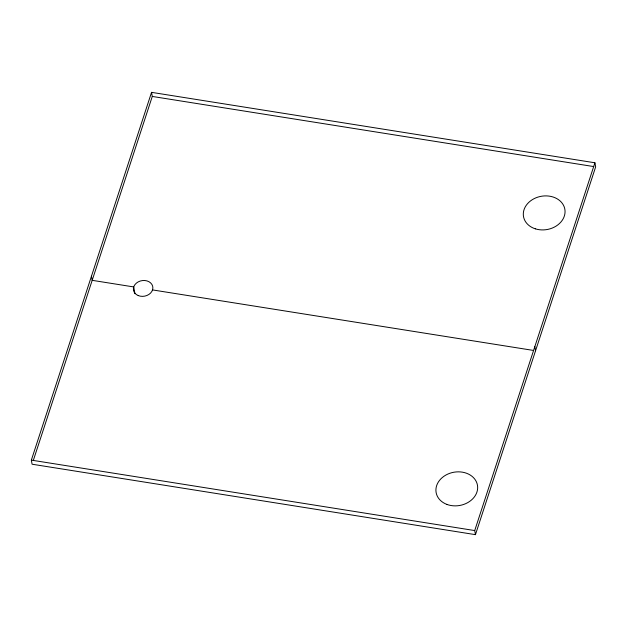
<?xml version="1.0" encoding="UTF-8"?>
<svg xmlns="http://www.w3.org/2000/svg" width="627" height="627" viewBox="0 0 627 627"><rect width="100%" height="100%" fill="white"/><g stroke="black" fill="none" stroke-linecap="round" stroke-linejoin="round"><path stroke-width="0.94" d="M31.35 460.124L151.554 92.349L594.921 162.785L595.65 166.876L475.446 534.651L32.079 464.215L31.35 460.124L474.717 530.56L475.446 534.651M33.294 460.5L152.283 96.44L151.554 92.349M474.717 530.56L594.921 162.785M152.283 96.44L593.722 166.57M152.533 289.917L533.608 350.462M534.815 346.668L535.544 350.767M134.923 293.679L133.723 286.931L92.185 280.332L91.456 276.233M446.894 504.414A20.997 16.882 -10.1 0 0 477.656 487.069A20.997 16.882 -10.1 0 0 445.813 475.094A20.997 16.882 -10.1 0 0 446.894 504.414M138.23 295.576A9.797 7.877 -10.1 0 0 152.87 287.848A9.797 7.877 -10.1 0 0 138.277 281.852A9.797 7.877 -10.1 0 0 138.23 295.576M535.34 228.831A20.997 16.882 -10.1 0 0 564.982 210.163A20.997 16.882 -10.1 0 0 532.205 199.739A20.997 16.882 -10.1 0 0 535.34 228.831"/></g></svg>
